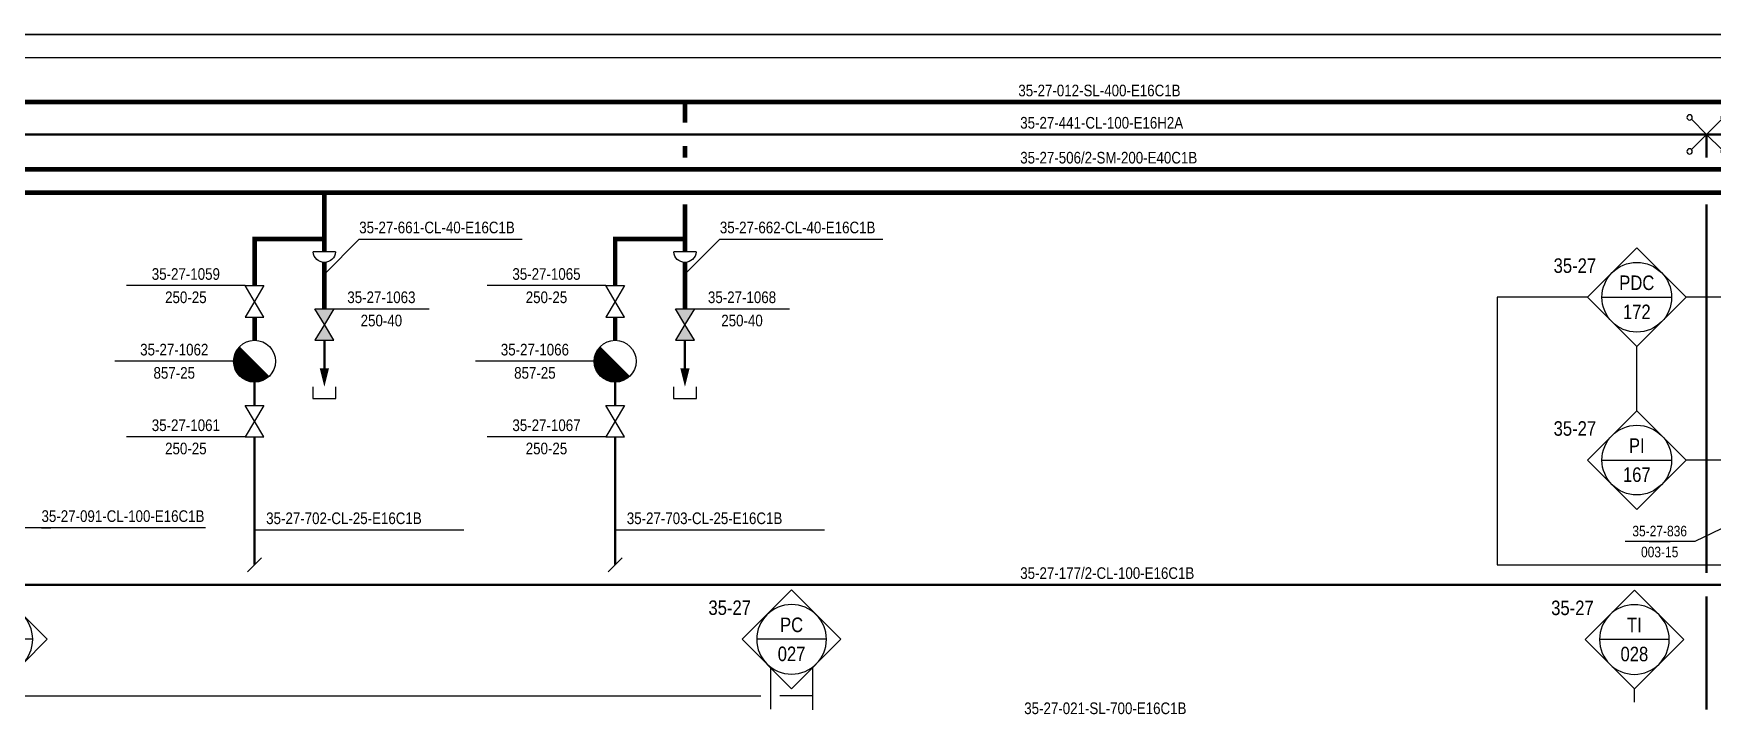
# Model space of a CAD drawing. Header units: millimetres. Extents: x -415 to 12957, y -5 to 599.
# Drawn here: x 2170.5 to 2531.2, y 447.4 to 594.2 of the extents above; entities that cross this region are included whole.
import ezdxf
from ezdxf.enums import TextEntityAlignment as Align

# ---------------------------------------------------------------- set-up
doc = ezdxf.new("R2010")
doc.units = ezdxf.units.MM
doc.header["$LTSCALE"] = 10
doc.header["$MEASUREMENT"] = 0
doc.layers.get('0').update_dxf_attribs({"linetype": 'CONTINUOUS'})
for name, color, linetype in [('P-A-SHEET', 3, 'CONTINUOUS'), ('P-COND', 4, 'CONTINUOUS'), ('P-INSTRPOS_TEXTS', 7, 'CONTINUOUS'), ('P-INSTRU', 7, 'CONTINUOUS'), ('P-LINEPOS', 7, 'CONTINUOUS'), ('P-STEAM1', 6, 'CONTINUOUS'), ('P-SYMB', 7, 'CONTINUOUS'), ('P-VALVEPOS', 7, 'CONTINUOUS'), ('P-VENTS', 7, 'CONTINUOUS'), ('VEDENEROTTIMET', 7, 'CONTINUOUS')]:
    doc.layers.add(name, color=color, linetype=linetype)
doc.styles.add('ARIAL', font='ARIALN.TTF')

# ---------------------------------------------------------------- blocks, each defined once
blk = doc.blocks.new('PPI_1207A')
at = {"color": 0, "linetype": 'ByBlock'}
for p, q in [((-8.5, 0), (0, 8.5)), ((0, 8.5), (8.5, 0)), ((0, -8.5), (-8.5, 0)), ((-6, 0), (6, 0)), ((8.5, 0), (0, -8.5))]:
    blk.add_line(p, q, dxfattribs=at)
blk.add_circle((0, 0), 6, dxfattribs=at)
blk = doc.blocks.new('PPI_1100A')
at = {"color": 0, "linetype": 'ByBlock'}
blk.add_line((0, 0), (2, 0), dxfattribs=at)
blk = doc.blocks.new('PPI_2100A')
at = {"color": 0, "linetype": 'ByBlock'}
blk.add_line((0, 0), (2, 0), dxfattribs=at)
blk = doc.blocks.new('P7A1332')
at = {"color": 0, "linetype": 'ByBlock'}
for q in [(-3.25, 3.25), (-3.25, -3.25), (3.25, 3.25), (3.25, -3.25)]:
    blk.add_line((0, 0), q, dxfattribs=at)
for centre, start, end in [((-3.66, 3.66), 90, 270), ((-3.66, 3.66), 270, 90), ((3.66, 3.66), 90, 270), ((3.66, 3.66), 270, 90), ((-3.66, -3.66), 90, 270), ((-3.66, -3.66), 270, 90), ((3.66, -3.66), 90, 270), ((3.66, -3.66), 270, 90)]:
    blk.add_arc(centre, 0.575, start, end, dxfattribs=at)
blk = doc.blocks.new('PPI_0900A')
at = {"color": 0, "linetype": 'ByBlock'}
blk.add_line((-2.5, 0), (2.5, 0), dxfattribs=at)
blk = doc.blocks.new('LPoist')
at = {"const_width": 3.75}
blk.add_lwpolyline([(1.33, 2.42, -1), (-1.33, 5.08, -5.843182)], format="xyb", dxfattribs=at)
blk.add_circle((0, 3.75), 3.75)
blk = doc.blocks.new('P7A1100')
at = {"color": 0, "linetype": 'ByBlock'}
for points in [[(-3, -1.8), (-3, 1.8), (0, 0)], [(3, -1.8), (3, 1.8), (0, 0)]]:
    blk.add_lwpolyline(points, close=True, dxfattribs=at)
blk = doc.blocks.new('PRO66DD')
h = blk.add_hatch(color=0)
h.paths.add_polyline_path([(-3, 1.8), (-3, -1.8), (0, 0)])
h.paths.add_polyline_path([(3, -1.8), (3, 1.8), (0, 0)])
at = {"layer": 'P-VENTS', "color": 0, "linetype": 'Continuous'}
for points in [[(-3, -1.8), (-3, 1.8), (0, 0)], [(3, -1.8), (3, 1.8), (0, 0)]]:
    blk.add_lwpolyline(points, close=True, dxfattribs=at)
blk = doc.blocks.new('P7A1305')
at = {"color": 0, "linetype": 'ByBlock'}
blk.add_solid([(-4, -1), (-4, 1), (0, 0)], dxfattribs=at)
blk = doc.blocks.new('P7A1304')
at = {"color": 0, "linetype": 'ByBlock'}
blk.add_line((1.5, 1.5), (-1.5, -1.5), dxfattribs=at)

msp = doc.modelspace()

# ---------------------------------------------------------------- linework, layer by layer
at = {"layer": 'P-A-SHEET', "color": 7, "const_width": 0.35}
for points in [[(-410, 0), (12952.06, 0), (12952.06, 594), (-410, 594)], [(-405, 5), (12947.06, 5), (12947.06, 589), (-405, 589)]]:
    msp.add_lwpolyline(points, close=True, dxfattribs=at)
at = {"layer": 'P-COND', "linetype": 'Continuous', "const_width": 0.5}
for points in [[(1939.44, 567.5), (1939.44, 572.5), (2759.99, 572.5), (2759.99, 567.5)], [(2529.99, 572.5), (2529.99, 567.5)], [(2529.99, 557.5), (2529.99, 478.21)], [(2217.94, 519.25), (2217.94, 514.25)], [(2295.44, 519.25), (2295.44, 514.25)], [(2217.94, 507.5), (2217.94, 480)], [(2295.44, 507.5), (2295.44, 480)], [(2156.94, 475.71), (5944.77, 475.71), (5944.77, 465.05), (5976.85, 465.05)], [(2529.99, 473.21), (2529.99, 448.88)]]:
    msp.add_lwpolyline(points, dxfattribs=at)
at = {"layer": 'P-COND', "const_width": 0.5}
for points in [[(2232.94, 528.25), (2232.94, 520.75)], [(2310.44, 528.25), (2310.44, 520.75)]]:
    msp.add_lwpolyline(points, dxfattribs=at)
at = {"layer": 'P-INSTRU'}
for points in [[(2504.38, 537.5), (2484.99, 537.5), (2484.99, 480), (2712.49, 480), (2712.49, 462.5), (2768.79, 462.5)], [(2539.38, 537.5), (2525.59, 537.5)], [(2514.99, 513.11), (2514.99, 526.89)], [(2542.49, 493.47), (2542.49, 502.5), (2525.59, 502.5)], [(2328.85, 458.02), (2328.85, 449)], [(2337.85, 457.82), (2337.85, 448.8)], [(2167.28, 451.84), (2326.76, 451.8)], [(2337.85, 451.8), (2330.85, 451.8)]]:
    msp.add_lwpolyline(points, dxfattribs=at)
at = {"layer": 'P-INSTRU', "linetype": 'Continuous'}
msp.add_lwpolyline([(2514.47, 450.44), (2514.47, 453.33)], dxfattribs=at)
at = {"layer": 'P-LINEPOS'}
for points in [[(2232.94, 542.5), (2240.44, 550), (2267.94, 550), (2275.44, 550)], [(2310.44, 542.5), (2317.94, 550), (2345.44, 550), (2352.94, 550)], [(2207.41, 487.96), (2165.96, 487.96)], [(2217.94, 487.5), (2262.94, 487.5)], [(2295.44, 487.5), (2340.44, 487.5)]]:
    msp.add_lwpolyline(points, dxfattribs=at)
at = {"layer": 'P-STEAM1', "linetype": 'Continuous', "const_width": 1}
for points in [[(1230.31, 579.44), (6591.76, 579.44)], [(2310.44, 575), (2310.44, 579.44)], [(2310.44, 567.5), (2310.44, 570)], [(1230.31, 565), (6459.81, 565)], [(1230.31, 560), (6459.81, 560)], [(2232.94, 559.86), (2232.94, 547.25)], [(2310.44, 547.25), (2310.44, 552.36), (2310.44, 557.5)], [(2217.94, 540), (2217.94, 550), (2232.94, 550)], [(2295.44, 540), (2295.44, 550), (2310.44, 550)], [(2232.94, 545), (2232.94, 535)], [(2310.44, 545), (2310.44, 535)], [(2217.94, 528.25), (2217.94, 533.25)], [(2295.44, 528.25), (2295.44, 533.25)]]:
    msp.add_lwpolyline(points, dxfattribs=at)
at = {"layer": 'P-VALVEPOS', "linetype": 'Continuous'}
for points in [[(2215.92, 540), (2190.44, 540)], [(2293.42, 540), (2267.94, 540)], [(2215.92, 507.5), (2190.44, 507.5)], [(2293.42, 507.5), (2267.94, 507.5)]]:
    msp.add_lwpolyline(points, dxfattribs=at)
at = {"layer": 'P-VALVEPOS'}
for points in [[(2234.97, 535), (2255.44, 535)], [(2312.47, 535), (2332.94, 535)], [(2213.44, 523.75), (2187.94, 523.75)], [(2290.94, 523.75), (2265.44, 523.75)], [(2230.44, 518.25), (2230.44, 515.75), (2235.44, 515.75), (2235.44, 518.25)], [(2307.94, 518.25), (2307.94, 515.75), (2312.94, 515.75), (2312.94, 518.25)], [(2540.46, 491.22), (2527.49, 485), (2512.49, 485)]]:
    msp.add_lwpolyline(points, dxfattribs=at)
at = {"layer": 'VEDENEROTTIMET'}
for points in [[(2235.32, 547.25), (2230.56, 547.25)], [(2312.82, 547.25), (2308.06, 547.25)]]:
    msp.add_lwpolyline(points, dxfattribs=at)
at = {"layer": 'VEDENEROTTIMET', "extrusion": (0, 0, -1)}
for centre in [(2232.94, 547.39), (2310.44, 547.39)]:
    msp.add_ellipse(centre, major_axis=(1.69, 1.69), ratio=1, start_param=0.842924, end_param=3.869465, dxfattribs=at)

# ---------------------------------------------------------------- block references
at = {"layer": 'P-INSTRU', "color": 140, "yscale": 1.2478, "zscale": 1.2478}
for p, xscale in [((2514.99, 537.5), 1.2478), ((2514.99, 502.5), 1.2478), ((2162.78, 463.98), -1.2478), ((2333.35, 463.98), -1.2478), ((2514.47, 463.94), -1.2478)]:
    msp.add_blockref('PPI_1207A', p, dxfattribs=dict(at, xscale=xscale))
at = {"layer": 'P-LINEPOS', "color": 140}
for name, p in [('PPI_1100A', (2382.08, 579.44)), ('PPI_1100A', (2382.49, 572.5)), ('PPI_2100A', (2382.49, 565)), ('PPI_1100A', (2240.44, 550)), ('PPI_1100A', (2317.94, 550)), ('PPI_1100A', (2172.16, 487.96)), ('PPI_1100A', (2220.44, 487.5)), ('PPI_1100A', (2297.94, 487.5)), ('PPI_2100A', (2382.49, 475.71))]:
    msp.add_blockref(name, p, dxfattribs=at)
at = {"layer": 'P-SYMB'}
for name, p in [('P7A1332', (2529.99, 572.5)), ('P7A1304', (2217.94, 480)), ('P7A1304', (2295.44, 480))]:
    msp.add_blockref(name, p, dxfattribs=at)
at = {"layer": 'P-SYMB', "xscale": 1.199999999998909, "yscale": 1.200000000000045, "zscale": 1.2}
for p in [(2217.94, 519.25), (2295.44, 519.25)]:
    msp.add_blockref('LPoist', p, dxfattribs=at)
at = {"layer": 'P-SYMB', "rotation": 270}
for p in [(2232.94, 518.25), (2310.44, 518.25)]:
    msp.add_blockref('P7A1305', p, dxfattribs=at)
at = {"layer": 'P-VALVEPOS', "color": 140, "linetype": 'Continuous', "rotation": 180}
for p in [(2203.18, 540), (2280.68, 540), (2203.18, 507.5), (2280.68, 507.5)]:
    msp.add_blockref('PPI_0900A', p, dxfattribs=at)
at = {"layer": 'P-VALVEPOS', "color": 140}
for p in [(2245.2, 535), (2322.7, 535)]:
    msp.add_blockref('PPI_0900A', p, dxfattribs=at)
at = {"layer": 'P-VALVEPOS', "color": 140, "rotation": 180}
for p in [(2200.69, 523.75), (2278.19, 523.75)]:
    msp.add_blockref('PPI_0900A', p, dxfattribs=at)
at = {"layer": 'P-VALVEPOS', "color": 140, "xscale": 0.9, "yscale": 0.9, "zscale": 0.9}
msp.add_blockref('PPI_0900A', (2519.91, 485), dxfattribs=at)
at = {"layer": 'P-VENTS', "rotation": 270}
for name, p, xscale, yscale, zscale in [('P7A1100', (2217.94, 536.62), 1.125, 1.125, 1.125), ('P7A1100', (2295.44, 536.62), 1.125, 1.125, 1.125), ('PRO66DD', (2232.94, 531.62), 1.125000000000022, 1.125000000000022, 1.125000000000022), ('PRO66DD', (2310.44, 531.62), 1.125000000000022, 1.125000000000022, 1.125000000000022), ('P7A1100', (2217.94, 510.88), 1.125, 1.125, 1.125), ('P7A1100', (2295.44, 510.88), 1.125, 1.125, 1.125)]:
    msp.add_blockref(name, p, dxfattribs=dict(at, xscale=xscale, yscale=yscale, zscale=zscale))

# ---------------------------------------------------------------- texts
at = {"layer": 'P-INSTRPOS_TEXTS', "style": 'ARIAL'}
for p in [(2506.25, 542.74), (2506.25, 507.74), (2324.62, 469.22), (2505.73, 469.18)]:
    msp.add_text('35-27', height=3.119, dxfattribs=at).set_placement(p, align=Align.RIGHT)
for s, p in [('PDC', (2514.99, 540.62)), ('172', (2514.99, 534.38)), ('PI', (2514.99, 505.62)), ('167', (2514.99, 499.38)), ('PC', (2333.35, 467.1)), ('TI', (2514.47, 467.05)), ('027', (2333.35, 460.86)), ('028', (2514.47, 460.82))]:
    msp.add_text(s, height=3.119, dxfattribs=at).set_placement(p, align=Align.MIDDLE)
at = {"layer": 'P-LINEPOS', "color": 140, "style": 'ARIAL'}
for s, p in [('35-27-012-SL-400-E16C1B', (2382.08, 581.94)), ('35-27-441-CL-100-E16H2A', (2382.49, 575)), ('35-27-506/2-SM-200-E40C1B', (2382.49, 567.5)), ('35-27-661-CL-40-E16C1B', (2240.44, 552.5)), ('35-27-662-CL-40-E16C1B', (2317.94, 552.5)), ('35-27-091-CL-100-E16C1B', (2172.16, 490.46)), ('35-27-702-CL-25-E16C1B', (2220.44, 490)), ('35-27-703-CL-25-E16C1B', (2297.94, 490)), ('35-27-177/2-CL-100-E16C1B', (2382.49, 478.21)), ('35-27-021-SL-700-E16C1B', (2383.35, 449.16))]:
    msp.add_text(s, height=2.5, dxfattribs=at).set_placement(p, align=Align.MIDDLE_LEFT)
at = {"layer": 'P-VALVEPOS', "color": 140, "style": 'ARIAL'}
for s, height, p in [('35-27-1059', 2.5, (2203.18, 542.5)), ('35-27-1065', 2.5, (2280.68, 542.5)), ('250-25', 2.5, (2203.18, 537.5)), ('35-27-1063', 2.5, (2245.2, 537.5)), ('250-25', 2.5, (2280.68, 537.5)), ('35-27-1068', 2.5, (2322.7, 537.5)), ('250-40', 2.5, (2245.2, 532.5)), ('250-40', 2.5, (2322.7, 532.5)), ('35-27-1062', 2.5, (2200.69, 526.25)), ('35-27-1066', 2.5, (2278.19, 526.25)), ('857-25', 2.5, (2200.69, 521.25)), ('857-25', 2.5, (2278.19, 521.25)), ('35-27-1061', 2.5, (2203.18, 510)), ('35-27-1067', 2.5, (2280.68, 510)), ('250-25', 2.5, (2203.18, 505)), ('250-25', 2.5, (2280.68, 505)), ('35-27-836', 2.25, (2519.91, 487.25)), ('003-15', 2.25, (2519.91, 482.75))]:
    msp.add_text(s, height=height, dxfattribs=at).set_placement(p, align=Align.MIDDLE)

doc.saveas('drawing.dxf')
